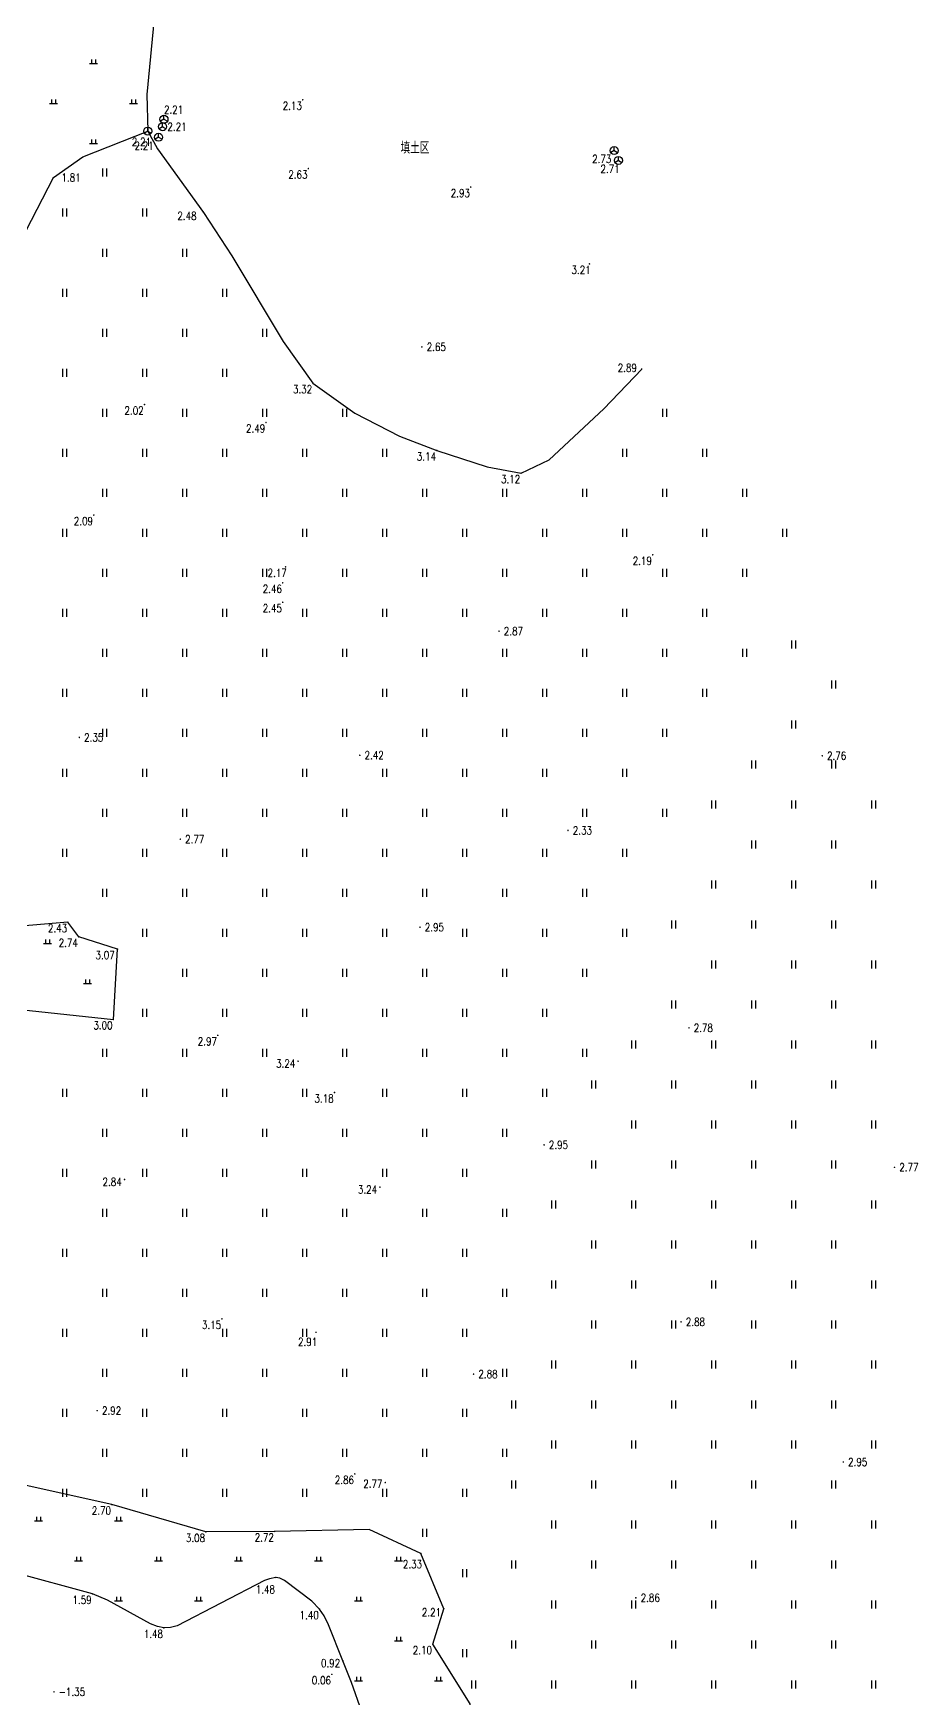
# Model space of a CAD drawing. Extents: x 500064 to 501389, y 2542464 to 2545400.
# Drawn here: x 500809.7 to 500920.3, y 2544438.4 to 2544646.5 of the extents above; entities that cross this region are included whole.
import ezdxf
from ezdxf.enums import TextEntityAlignment as Align

# ---------------------------------------------------------------- set-up
doc = ezdxf.new("R2010")
doc.units = 0
doc.header["$LTSCALE"] = 0.5
doc.layers.get('0').update_dxf_attribs({"linetype": 'CONTINUOUS', "lineweight": 5})
doc.layers.add('GCD', color=8, linetype='CONTINUOUS')
doc.layers.add('地形图', color=8, linetype='CONTINUOUS')
doc.styles.add('HZ', font='romans.shx', dxfattribs={"width": 0.8, "bigfont": 'hztxt.shx'})
doc.linetypes.add('10421', pattern='A,2,[150,AAA.SHX,S=1,R=0,X=0,Y=1],1e-11', length=2)
doc.linetypes.add('1161', pattern='A,0,[149,AAA.SHX,S=0.15,R=0,X=0,Y=0],-1.6', length=1.6)

# ---------------------------------------------------------------- blocks, each defined once
blk = doc.blocks.new('gc121')
for p, q in [((-0.5, -1), (-0.5, 1)), ((0.5, -1), (0.5, 1))]:
    blk.add_line(p, q)
blk = doc.blocks.new('GC200')
at = {"linetype": 'Continuous', "const_width": 0.2, "flags": 128}
blk.add_lwpolyline([(-0.1, 0, 1), (0.1, 0, 1)], format="xyb", close=True, dxfattribs=at)
blk = doc.blocks.new('gc119')
for p, q in [((-1, 0), (1, 0)), ((-0.5, 1), (-0.5, 0)), ((0.5, 1), (0.5, 0))]:
    blk.add_line(p, q)
blk = doc.blocks.new('gc048')
for q in [(-0.87, -0.5), (0, 1), (0.87, -0.5)]:
    blk.add_line((0, 0), q)
blk.add_circle((0, 0), 1)

msp = doc.modelspace()

# ---------------------------------------------------------------- linework, layer by layer
at = {"layer": '地形图', "linetype": '10421', "flags": 128}
msp.add_lwpolyline([(500915.28, 2544376.72), (500910.39, 2544380.38), (500907.31, 2544382.1), (500902.25, 2544385.15), (500899.18, 2544387.19), (500896, 2544389.39), (500892.14, 2544391.5), (500888.28, 2544392.84), (500883.66, 2544394.19), (500880.2, 2544395.3), (500878.12, 2544395.84), (500875.2, 2544396.56), (500873.07, 2544397.15), (500870.75, 2544397.96), (500868.83, 2544398.86), (500867.07, 2544399.89), (500864.8, 2544400.62), (500862.92, 2544401.47), (500859.97, 2544403.11), (500857.55, 2544404.68), (500855.56, 2544406.06), (500853.39, 2544407.57), (500851.42, 2544408.53), (500849.52, 2544409.6), (500848.14, 2544410.73), (500845.6, 2544413.07), (500845.17, 2544413.67), (500845.08, 2544414.17), (500845.13, 2544414.68), (500845.33, 2544415.13), (500848.94, 2544418.44), (500850.41, 2544420.2), (500851.51, 2544422.16), (500853.11, 2544425.69), (500853.6, 2544427.36), (500853.54, 2544428.45), (500853.38, 2544429.44), (500849.5, 2544440.45), (500848.43, 2544443.16), (500846.62, 2544447.67), (500846.07, 2544448.78), (500845.51, 2544449.62), (500844.52, 2544450.61), (500841.14, 2544453.18), (500840.56, 2544453.49), (500840.04, 2544453.58), (500839.25, 2544453.41), (500838.62, 2544453.19), (500827.71, 2544447.53), (500826.88, 2544447.34), (500826.04, 2544447.27), (500825.24, 2544447.44), (500824.38, 2544447.78), (500819, 2544450.73), (500817.12, 2544451.52), (500807.33, 2544454.2), (500807.07, 2544454.19), (500806.88, 2544454.16), (500806.61, 2544453.96), (500806.47, 2544453.69), (500806.43, 2544453.09), (500806.37, 2544452.86), (500806.27, 2544452.76), (500806.11, 2544452.73), (500805.98, 2544452.74), (500796.64, 2544452.96), (500796.3, 2544453.05), (500796.08, 2544453.16), (500795.97, 2544453.42), (500795.95, 2544453.72), (500796.45, 2544465.1), (500796.74, 2544467.81), (500798.1, 2544476.65), (500799.07, 2544479.81), (500800.13, 2544482.42), (500801.61, 2544484.54), (500803.19, 2544485.63), (500804.05, 2544486.46), (500804.48, 2544487.41), (500804.64, 2544488.12), (500804.74, 2544488.84), (500804.68, 2544489.66), (500803.55, 2544492.83), (500802.18, 2544495.7), (500800.89, 2544498.21), (500798.97, 2544501.18), (500796.14, 2544504.73), (500795.28, 2544505.69), (500794.54, 2544506.34), (500792.93, 2544507.52), (500791.23, 2544508.42), (500787.15, 2544510.14), (500787.04, 2544510.31), (500786.99, 2544510.5), (500787, 2544510.73), (500787.07, 2544510.98), (500788.13, 2544511.65), (500788.61, 2544512.58), (500789.72, 2544517.38), (500791.93, 2544525.1), (500791.95, 2544525.46), (500791.77, 2544525.76), (500790.49, 2544526.31), (500790.42, 2544526.46), (500790.4, 2544526.6), (500790.46, 2544526.8), (500790.58, 2544526.97), (500793.64, 2544528.84), (500795.05, 2544529.9), (500795.81, 2544530.69), (500796.1, 2544531.75), (500796.28, 2544532.71), (500796.06, 2544534.82), (500794.82, 2544543.16), (500794.5, 2544550.18), (500794.34, 2544551.56), (500793.84, 2544552.44), (500791.98, 2544554.82), (500791.66, 2544555.45), (500791.5, 2544556.07), (500791.67, 2544557.24), (500793.9, 2544564.62), (500794.07, 2544565.61), (500794.04, 2544566.68), (500793.76, 2544567.39), (500793.37, 2544567.83), (500793, 2544568.12), (500788.67, 2544570.37), (500787.93, 2544570.89), (500786.87, 2544572.09), (500786.55, 2544572.23), (500786.18, 2544572.21), (500785.91, 2544572.14), (500784.57, 2544571.5), (500784.22, 2544571.46), (500783.94, 2544571.58), (500783.66, 2544571.82), (500781.31, 2544574.68), (500780.79, 2544575.42), (500771.22, 2544592.15), (500768.22, 2544596.96), (500763.42, 2544602.84), (500762.51, 2544604.95), (500762.14, 2544607.44), (500762.8, 2544612.68), (500762.97, 2544615.4), (500762.77, 2544617.44), (500762.56, 2544618.28), (500762.08, 2544619.39), (500759.67, 2544623.4), (500756.85, 2544627.25), (500754.76, 2544629.86), (500748.72, 2544637.33), (500745.77, 2544640.2), (500744.27, 2544641.14), (500739.76, 2544643.47), (500738.86, 2544644.15), (500734.6, 2544647.94), (500727.43, 2544654.94), (500726.66, 2544655.57), (500726, 2544656.01), (500718.84, 2544659.67), (500711.37, 2544662.63), (500709.8, 2544663.51), (500708.56, 2544664.65), (500705.02, 2544669.09), (500703.75, 2544670.38), (500702.39, 2544671.36), (500696.8, 2544674.4)], dxfattribs=at)
at = {"layer": '地形图', "linetype": '1161', "flags": 128}
for points in [[(500824.78, 2544652.66), (500824.92, 2544649.27), (500823.91, 2544638.88), (500824.04, 2544634.32), (500825.25, 2544632.09), (500830.98, 2544624.17), (500834.54, 2544618.75), (500840.94, 2544608.04), (500844.68, 2544602.81), (500849.93, 2544599.06), (500855.51, 2544596.18), (500860.16, 2544594.41), (500866.45, 2544592.38), (500870.69, 2544591.58), (500874.22, 2544593.24), (500881.04, 2544599.61), (500885.77, 2544604.58)], [(500801.52, 2544522.79), (500808.07, 2544524.53), (500819.73, 2544523.31), (500820.25, 2544532.1), (500815.4, 2544533.64), (500814.05, 2544535.45), (500803.28, 2544534.53)]]:
    msp.add_lwpolyline(points, dxfattribs=at)
at = {"layer": '地形图', "linetype": '1161', "elevation": 0.9, "flags": 128}
for points in [[(500806.57, 2544610.3), (500807.25, 2544615.31), (500808.82, 2544621.9), (500812.24, 2544628.51), (500815.9, 2544631.11), (500824.04, 2544634.32)], [(500850.41, 2544420.2), (500856.8, 2544415.76), (500863.97, 2544427.25), (500864.73, 2544430.06), (500864.31, 2544437.78), (500859.66, 2544445.24), (500861.04, 2544449.67), (500858.17, 2544456.58), (500851.69, 2544459.55), (500839.9, 2544459.33), (500831.3, 2544459.26), (500819.54, 2544462.68), (500805.4, 2544465.83), (500803.52, 2544476.92), (500798.1, 2544476.65)]]:
    msp.add_lwpolyline(points, dxfattribs=at)

# ---------------------------------------------------------------- block references
at = {"layer": '地形图', "linetype": 'Continuous', "xscale": 0.5, "yscale": 0.5}
for name, p in [('gc119', (500817.25, 2544642.79)), ('gc119', (500812.25, 2544637.79)), ('gc119', (500822.25, 2544637.79)), ('gc048', (500824.04, 2544634.32, 2.21)), ('gc048', (500825.89, 2544634.87, 2.21)), ('gc048', (500826.06, 2544635.8, 2.21)), ('gc119', (500817.25, 2544632.79)), ('gc048', (500825.38, 2544633.55, 2.21)), ('gc048', (500882.33, 2544631.89, 2.73)), ('gc048', (500882.87, 2544630.65, 2.71)), ('gc121', (500818.67, 2544629.13)), ('gc121', (500813.67, 2544624.13)), ('gc121', (500823.67, 2544624.13)), ('gc121', (500818.67, 2544619.13)), ('gc121', (500828.67, 2544619.13)), ('gc121', (500813.67, 2544614.13)), ('gc121', (500823.67, 2544614.13)), ('gc121', (500833.67, 2544614.13)), ('gc121', (500818.67, 2544609.13)), ('gc121', (500828.67, 2544609.13)), ('gc121', (500838.67, 2544609.13)), ('gc121', (500813.67, 2544604.13)), ('gc121', (500823.67, 2544604.13)), ('gc121', (500833.67, 2544604.13)), ('gc121', (500818.67, 2544599.13)), ('gc121', (500828.67, 2544599.13)), ('gc121', (500838.67, 2544599.13)), ('gc121', (500848.67, 2544599.13)), ('gc121', (500888.67, 2544599.13)), ('gc121', (500813.67, 2544594.13)), ('gc121', (500823.67, 2544594.13)), ('gc121', (500833.67, 2544594.13)), ('gc121', (500843.67, 2544594.13)), ('gc121', (500853.67, 2544594.13)), ('gc121', (500883.67, 2544594.13)), ('gc121', (500893.67, 2544594.13)), ('gc121', (500818.67, 2544589.13)), ('gc121', (500828.67, 2544589.13)), ('gc121', (500838.67, 2544589.13)), ('gc121', (500848.67, 2544589.13)), ('gc121', (500858.67, 2544589.13)), ('gc121', (500868.67, 2544589.13)), ('gc121', (500878.67, 2544589.13)), ('gc121', (500888.67, 2544589.13)), ('gc121', (500898.67, 2544589.13)), ('gc121', (500813.67, 2544584.13)), ('gc121', (500823.67, 2544584.13)), ('gc121', (500833.67, 2544584.13)), ('gc121', (500843.67, 2544584.13)), ('gc121', (500853.67, 2544584.13)), ('gc121', (500863.67, 2544584.13)), ('gc121', (500873.67, 2544584.13)), ('gc121', (500883.67, 2544584.13)), ('gc121', (500893.67, 2544584.13)), ('gc121', (500903.67, 2544584.13)), ('gc121', (500818.67, 2544579.13)), ('gc121', (500828.67, 2544579.13)), ('gc121', (500838.67, 2544579.13)), ('gc121', (500848.67, 2544579.13)), ('gc121', (500858.67, 2544579.13)), ('gc121', (500868.67, 2544579.13)), ('gc121', (500878.67, 2544579.13)), ('gc121', (500888.67, 2544579.13)), ('gc121', (500898.67, 2544579.13)), ('gc121', (500813.67, 2544574.13)), ('gc121', (500823.67, 2544574.13)), ('gc121', (500833.67, 2544574.13)), ('gc121', (500843.67, 2544574.13)), ('gc121', (500853.67, 2544574.13)), ('gc121', (500863.67, 2544574.13)), ('gc121', (500873.67, 2544574.13)), ('gc121', (500883.67, 2544574.13)), ('gc121', (500893.67, 2544574.13)), ('gc121', (500904.78, 2544570.18)), ('gc121', (500818.67, 2544569.13)), ('gc121', (500828.67, 2544569.13)), ('gc121', (500838.67, 2544569.13)), ('gc121', (500848.67, 2544569.13)), ('gc121', (500858.67, 2544569.13)), ('gc121', (500868.67, 2544569.13)), ('gc121', (500878.67, 2544569.13)), ('gc121', (500888.67, 2544569.13)), ('gc121', (500898.67, 2544569.13)), ('gc121', (500909.78, 2544565.18)), ('gc121', (500813.67, 2544564.13)), ('gc121', (500823.67, 2544564.13)), ('gc121', (500833.67, 2544564.13)), ('gc121', (500843.67, 2544564.13)), ('gc121', (500853.67, 2544564.13)), ('gc121', (500863.67, 2544564.13)), ('gc121', (500873.67, 2544564.13)), ('gc121', (500883.67, 2544564.13)), ('gc121', (500893.67, 2544564.13)), ('gc121', (500818.67, 2544559.13)), ('gc121', (500828.67, 2544559.13)), ('gc121', (500838.67, 2544559.13)), ('gc121', (500848.67, 2544559.13)), ('gc121', (500858.67, 2544559.13)), ('gc121', (500868.67, 2544559.13)), ('gc121', (500878.67, 2544559.13)), ('gc121', (500888.67, 2544559.13)), ('gc121', (500904.78, 2544560.18)), ('gc121', (500899.78, 2544555.18)), ('gc121', (500909.78, 2544555.18)), ('gc121', (500813.67, 2544554.13)), ('gc121', (500823.67, 2544554.13)), ('gc121', (500833.67, 2544554.13)), ('gc121', (500843.67, 2544554.13)), ('gc121', (500853.67, 2544554.13)), ('gc121', (500863.67, 2544554.13)), ('gc121', (500873.67, 2544554.13)), ('gc121', (500883.67, 2544554.13)), ('gc121', (500818.67, 2544549.13)), ('gc121', (500828.67, 2544549.13)), ('gc121', (500838.67, 2544549.13)), ('gc121', (500848.67, 2544549.13)), ('gc121', (500858.67, 2544549.13)), ('gc121', (500868.67, 2544549.13)), ('gc121', (500878.67, 2544549.13)), ('gc121', (500888.67, 2544549.13)), ('gc121', (500894.78, 2544550.18)), ('gc121', (500904.78, 2544550.18)), ('gc121', (500914.78, 2544550.18)), ('gc121', (500899.78, 2544545.18)), ('gc121', (500909.78, 2544545.18)), ('gc121', (500813.67, 2544544.13)), ('gc121', (500823.67, 2544544.13)), ('gc121', (500833.67, 2544544.13)), ('gc121', (500843.67, 2544544.13)), ('gc121', (500853.67, 2544544.13)), ('gc121', (500863.67, 2544544.13)), ('gc121', (500873.67, 2544544.13)), ('gc121', (500883.67, 2544544.13)), ('gc121', (500894.78, 2544540.18)), ('gc121', (500904.78, 2544540.18)), ('gc121', (500914.78, 2544540.18)), ('gc121', (500818.67, 2544539.13)), ('gc121', (500828.67, 2544539.13)), ('gc121', (500838.67, 2544539.13)), ('gc121', (500848.67, 2544539.13)), ('gc121', (500858.67, 2544539.13)), ('gc121', (500868.67, 2544539.13)), ('gc121', (500878.67, 2544539.13)), ('gc121', (500823.67, 2544534.13)), ('gc121', (500833.67, 2544534.13)), ('gc121', (500843.67, 2544534.13)), ('gc121', (500853.67, 2544534.13)), ('gc121', (500863.67, 2544534.13)), ('gc121', (500873.67, 2544534.13)), ('gc121', (500883.67, 2544534.13)), ('gc121', (500889.78, 2544535.18)), ('gc121', (500899.78, 2544535.18)), ('gc121', (500909.78, 2544535.18)), ('gc119', (500811.52, 2544532.79)), ('gc121', (500894.78, 2544530.18)), ('gc121', (500904.78, 2544530.18)), ('gc121', (500914.78, 2544530.18)), ('gc119', (500816.52, 2544527.79)), ('gc121', (500828.67, 2544529.13)), ('gc121', (500838.67, 2544529.13)), ('gc121', (500848.67, 2544529.13)), ('gc121', (500858.67, 2544529.13)), ('gc121', (500868.67, 2544529.13)), ('gc121', (500878.67, 2544529.13)), ('gc121', (500823.67, 2544524.13)), ('gc121', (500833.67, 2544524.13)), ('gc121', (500843.67, 2544524.13)), ('gc121', (500853.67, 2544524.13)), ('gc121', (500863.67, 2544524.13)), ('gc121', (500873.67, 2544524.13)), ('gc121', (500889.78, 2544525.18)), ('gc121', (500899.78, 2544525.18)), ('gc121', (500909.78, 2544525.18)), ('gc121', (500884.78, 2544520.18)), ('gc121', (500894.78, 2544520.18)), ('gc121', (500904.78, 2544520.18)), ('gc121', (500914.78, 2544520.18)), ('gc121', (500818.67, 2544519.13)), ('gc121', (500828.67, 2544519.13)), ('gc121', (500838.67, 2544519.13)), ('gc121', (500848.67, 2544519.13)), ('gc121', (500858.67, 2544519.13)), ('gc121', (500868.67, 2544519.13)), ('gc121', (500878.67, 2544519.13)), ('gc121', (500879.78, 2544515.18)), ('gc121', (500889.78, 2544515.18)), ('gc121', (500899.78, 2544515.18)), ('gc121', (500909.78, 2544515.18)), ('gc121', (500813.67, 2544514.13)), ('gc121', (500823.67, 2544514.13)), ('gc121', (500833.67, 2544514.13)), ('gc121', (500843.67, 2544514.13)), ('gc121', (500853.67, 2544514.13)), ('gc121', (500863.67, 2544514.13)), ('gc121', (500873.67, 2544514.13)), ('gc121', (500818.67, 2544509.13)), ('gc121', (500828.67, 2544509.13)), ('gc121', (500838.67, 2544509.13)), ('gc121', (500848.67, 2544509.13)), ('gc121', (500858.67, 2544509.13)), ('gc121', (500868.67, 2544509.13)), ('gc121', (500884.78, 2544510.18)), ('gc121', (500894.78, 2544510.18)), ('gc121', (500904.78, 2544510.18)), ('gc121', (500914.78, 2544510.18)), ('gc121', (500879.78, 2544505.18)), ('gc121', (500889.78, 2544505.18)), ('gc121', (500899.78, 2544505.18)), ('gc121', (500909.78, 2544505.18)), ('gc121', (500813.67, 2544504.13)), ('gc121', (500823.67, 2544504.13)), ('gc121', (500833.67, 2544504.13)), ('gc121', (500843.67, 2544504.13)), ('gc121', (500853.67, 2544504.13)), ('gc121', (500863.67, 2544504.13)), ('gc121', (500818.67, 2544499.13)), ('gc121', (500828.67, 2544499.13)), ('gc121', (500838.67, 2544499.13)), ('gc121', (500848.67, 2544499.13)), ('gc121', (500858.67, 2544499.13)), ('gc121', (500868.67, 2544499.13)), ('gc121', (500874.78, 2544500.18)), ('gc121', (500884.78, 2544500.18)), ('gc121', (500894.78, 2544500.18)), ('gc121', (500904.78, 2544500.18)), ('gc121', (500914.78, 2544500.18)), ('gc121', (500879.78, 2544495.18)), ('gc121', (500889.78, 2544495.18)), ('gc121', (500899.78, 2544495.18)), ('gc121', (500909.78, 2544495.18)), ('gc121', (500813.67, 2544494.13)), ('gc121', (500823.67, 2544494.13)), ('gc121', (500833.67, 2544494.13)), ('gc121', (500843.67, 2544494.13)), ('gc121', (500853.67, 2544494.13)), ('gc121', (500863.67, 2544494.13)), ('gc121', (500818.67, 2544489.13)), ('gc121', (500828.67, 2544489.13)), ('gc121', (500838.67, 2544489.13)), ('gc121', (500848.67, 2544489.13)), ('gc121', (500858.67, 2544489.13)), ('gc121', (500868.67, 2544489.13)), ('gc121', (500874.78, 2544490.18)), ('gc121', (500884.78, 2544490.18)), ('gc121', (500894.78, 2544490.18)), ('gc121', (500904.78, 2544490.18)), ('gc121', (500914.78, 2544490.18)), ('gc121', (500813.67, 2544484.13)), ('gc121', (500823.67, 2544484.13)), ('gc121', (500833.67, 2544484.13)), ('gc121', (500843.67, 2544484.13)), ('gc121', (500853.67, 2544484.13)), ('gc121', (500863.67, 2544484.13)), ('gc121', (500879.78, 2544485.18)), ('gc121', (500889.78, 2544485.18)), ('gc121', (500899.78, 2544485.18)), ('gc121', (500909.78, 2544485.18)), ('gc121', (500874.78, 2544480.18)), ('gc121', (500884.78, 2544480.18)), ('gc121', (500894.78, 2544480.18)), ('gc121', (500904.78, 2544480.18)), ('gc121', (500914.78, 2544480.18)), ('gc121', (500818.67, 2544479.13)), ('gc121', (500828.67, 2544479.13)), ('gc121', (500838.67, 2544479.13)), ('gc121', (500848.67, 2544479.13)), ('gc121', (500858.67, 2544479.13)), ('gc121', (500868.67, 2544479.13)), ('gc121', (500813.67, 2544474.13)), ('gc121', (500823.67, 2544474.13)), ('gc121', (500833.67, 2544474.13)), ('gc121', (500843.67, 2544474.13)), ('gc121', (500853.67, 2544474.13)), ('gc121', (500863.67, 2544474.13)), ('gc121', (500869.78, 2544475.18)), ('gc121', (500879.78, 2544475.18)), ('gc121', (500889.78, 2544475.18)), ('gc121', (500899.78, 2544475.18)), ('gc121', (500909.78, 2544475.18)), ('gc121', (500874.78, 2544470.18)), ('gc121', (500884.78, 2544470.18)), ('gc121', (500894.78, 2544470.18)), ('gc121', (500904.78, 2544470.18)), ('gc121', (500914.78, 2544470.18)), ('gc121', (500818.67, 2544469.13)), ('gc121', (500828.67, 2544469.13)), ('gc121', (500838.67, 2544469.13)), ('gc121', (500848.67, 2544469.13)), ('gc121', (500858.67, 2544469.13)), ('gc121', (500868.67, 2544469.13)), ('gc121', (500813.67, 2544464.13)), ('gc121', (500823.67, 2544464.13)), ('gc121', (500833.67, 2544464.13)), ('gc121', (500843.67, 2544464.13)), ('gc121', (500853.67, 2544464.13)), ('gc121', (500863.67, 2544464.13)), ('gc121', (500869.78, 2544465.18)), ('gc121', (500879.78, 2544465.18)), ('gc121', (500889.78, 2544465.18)), ('gc121', (500899.78, 2544465.18)), ('gc121', (500909.78, 2544465.18)), ('gc119', (500810.38, 2544460.66)), ('gc119', (500820.38, 2544460.66)), ('gc121', (500858.67, 2544459.13)), ('gc121', (500874.78, 2544460.18)), ('gc121', (500884.78, 2544460.18)), ('gc121', (500894.78, 2544460.18)), ('gc121', (500904.78, 2544460.18)), ('gc121', (500914.78, 2544460.18)), ('gc119', (500815.38, 2544455.66)), ('gc119', (500825.38, 2544455.66)), ('gc119', (500835.38, 2544455.66)), ('gc119', (500845.38, 2544455.66)), ('gc119', (500855.38, 2544455.66)), ('gc121', (500869.78, 2544455.18)), ('gc121', (500879.78, 2544455.18)), ('gc121', (500889.78, 2544455.18)), ('gc121', (500899.78, 2544455.18)), ('gc121', (500909.78, 2544455.18)), ('gc121', (500863.67, 2544454.13)), ('gc119', (500820.38, 2544450.66)), ('gc119', (500830.38, 2544450.66)), ('gc119', (500850.38, 2544450.66)), ('gc121', (500874.78, 2544450.18)), ('gc121', (500884.78, 2544450.18)), ('gc121', (500894.78, 2544450.18)), ('gc121', (500904.78, 2544450.18)), ('gc121', (500914.78, 2544450.18)), ('gc119', (500855.38, 2544445.66)), ('gc121', (500869.78, 2544445.18)), ('gc121', (500879.78, 2544445.18)), ('gc121', (500889.78, 2544445.18)), ('gc121', (500899.78, 2544445.18)), ('gc121', (500909.78, 2544445.18)), ('gc121', (500863.67, 2544444.13)), ('gc119', (500850.38, 2544440.66)), ('gc119', (500860.38, 2544440.66)), ('gc121', (500864.78, 2544440.18)), ('gc121', (500874.78, 2544440.18)), ('gc121', (500884.78, 2544440.18)), ('gc121', (500894.78, 2544440.18)), ('gc121', (500904.78, 2544440.18)), ('gc121', (500914.78, 2544440.18))]:
    msp.add_blockref(name, p, dxfattribs=at)
at = {"layer": '地形图', "linetype": 'Continuous'}
ref = msp.add_blockref('GC200', (500826.06, 2544635.8, 2.21), dxfattribs=dict(at, xscale=0.5, yscale=0.5, zscale=0.5))
ref.add_attrib('height', '2.21', dxfattribs={"layer": 'GCD', "linetype": 'Continuous', "height": 1, "style": 'HZ', "width": 0.8}).set_placement((500826.06, 2544637, 2.21), align=Align.MIDDLE_LEFT)
ref = msp.add_blockref('GC200', (500843.4, 2544638.24, 2.13), dxfattribs=dict(at, xscale=0.5, yscale=0.5, zscale=0.5))
ref.add_attrib('height', '2.13', dxfattribs={"layer": 'GCD', "linetype": 'Continuous', "height": 1, "style": 'HZ', "width": 0.8}).set_placement((500840.9, 2544637.49, 2.13), align=Align.MIDDLE_LEFT)
ref = msp.add_blockref('GC200', (500824.04, 2544634.32, 2.21), dxfattribs=dict(at, xscale=0.5, yscale=0.5, zscale=0.5))
ref.add_attrib('height', '2.21', dxfattribs={"layer": 'GCD', "linetype": 'Continuous', "height": 1, "style": 'HZ', "width": 0.8}).set_placement((500822.04, 2544632.97, 2.21), align=Align.MIDDLE_LEFT)
ref = msp.add_blockref('GC200', (500825.89, 2544634.87, 2.21), dxfattribs=dict(at, xscale=0.5, yscale=0.5, zscale=0.5))
ref.add_attrib('height', '2.21', dxfattribs={"layer": 'GCD', "linetype": 'Continuous', "height": 1, "style": 'HZ', "width": 0.8}).set_placement((500826.49, 2544634.87, 2.21), align=Align.MIDDLE_LEFT)
ref = msp.add_blockref('GC200', (500825.38, 2544633.55, 2.21), dxfattribs=dict(at, xscale=0.5, yscale=0.5, zscale=0.5))
ref.add_attrib('height', '2.21', dxfattribs={"layer": 'GCD', "linetype": 'Continuous', "height": 1, "style": 'HZ', "width": 0.8}).set_placement((500822.38, 2544632.5, 2.21), align=Align.MIDDLE_LEFT)
ref = msp.add_blockref('GC200', (500882.33, 2544631.89, 2.73), dxfattribs=dict(at, xscale=0.5, yscale=0.5, zscale=0.5))
ref.add_attrib('height', '2.73', dxfattribs={"layer": 'GCD', "linetype": 'Continuous', "height": 1, "style": 'HZ', "width": 0.8}).set_placement((500879.58, 2544630.84, 2.73), align=Align.MIDDLE_LEFT)
ref = msp.add_blockref('GC200', (500882.87, 2544630.65, 2.71), dxfattribs=dict(at, xscale=0.5, yscale=0.5, zscale=0.5))
ref.add_attrib('height', '2.71', dxfattribs={"layer": 'GCD', "linetype": 'Continuous', "height": 1, "style": 'HZ', "width": 0.8}).set_placement((500880.62, 2544629.6, 2.71), align=Align.MIDDLE_LEFT)
ref = msp.add_blockref('GC200', (500812.24, 2544628.51, 1.81), dxfattribs=dict(at, xscale=0.5, yscale=0.5, zscale=0.5))
ref.add_attrib('height', '1.81', dxfattribs={"layer": 'GCD', "linetype": 'Continuous', "height": 1, "style": 'HZ', "width": 0.8}).set_placement((500813.24, 2544628.51, 1.81), align=Align.MIDDLE_LEFT)
ref = msp.add_blockref('GC200', (500844.1, 2544629.64, 2.63), dxfattribs=dict(at, xscale=0.5, yscale=0.5, zscale=0.5))
ref.add_attrib('height', '2.63', dxfattribs={"layer": 'GCD', "linetype": 'Continuous', "height": 1, "style": 'HZ', "width": 0.8}).set_placement((500841.6, 2544628.89, 2.63), align=Align.MIDDLE_LEFT)
ref = msp.add_blockref('GC200', (500864.4, 2544627.33, 2.93), dxfattribs=dict(at, xscale=0.5, yscale=0.5, zscale=0.5))
ref.add_attrib('height', '2.93', dxfattribs={"layer": 'GCD', "linetype": 'Continuous', "height": 1, "style": 'HZ', "width": 0.8}).set_placement((500861.9, 2544626.58, 2.93), align=Align.MIDDLE_LEFT)
ref = msp.add_blockref('GC200', (500830.98, 2544624.17, 2.48), dxfattribs=dict(at, xscale=0.5, yscale=0.5, zscale=0.5))
ref.add_attrib('height', '2.48', dxfattribs={"layer": 'GCD', "linetype": 'Continuous', "height": 1, "style": 'HZ', "width": 0.8}).set_placement((500827.73, 2544623.72, 2.48), align=Align.MIDDLE_LEFT)
ref = msp.add_blockref('GC200', (500879.24, 2544617.73, 3.21), dxfattribs=dict(at, xscale=0.5, yscale=0.5, zscale=0.5))
ref.add_attrib('height', '3.21', dxfattribs={"layer": 'GCD', "linetype": 'Continuous', "height": 1, "style": 'HZ', "width": 0.8}).set_placement((500876.99, 2544616.98, 3.21), align=Align.MIDDLE_LEFT)
ref = msp.add_blockref('GC200', (500858.3, 2544607.35, 2.65), dxfattribs=dict(at, xscale=0.5, yscale=0.5, zscale=0.5))
ref.add_attrib('height', '2.65', dxfattribs={"layer": 'GCD', "linetype": 'Continuous', "height": 1, "style": 'HZ', "width": 0.8}).set_placement((500858.9, 2544607.35, 2.65), align=Align.MIDDLE_LEFT)
ref = msp.add_blockref('GC200', (500885.77, 2544604.58, 2.89), dxfattribs=dict(at, xscale=0.5, yscale=0.5, zscale=0.5))
ref.add_attrib('height', '2.89', dxfattribs={"layer": 'GCD', "linetype": 'Continuous', "height": 1, "style": 'HZ', "width": 0.8}).set_placement((500882.77, 2544604.73, 2.89), align=Align.MIDDLE_LEFT)
ref = msp.add_blockref('GC200', (500844.68, 2544602.81, 3.32), dxfattribs=dict(at, xscale=0.5, yscale=0.5, zscale=0.5))
ref.add_attrib('height', '3.32', dxfattribs={"layer": 'GCD', "linetype": 'Continuous', "height": 1, "style": 'HZ', "width": 0.8}).set_placement((500842.18, 2544602.06, 3.32), align=Align.MIDDLE_LEFT)
ref = msp.add_blockref('GC200', (500823.62, 2544600.15, 2.02), dxfattribs=dict(at, xscale=0.5, yscale=0.5, zscale=0.5))
ref.add_attrib('height', '2.02', dxfattribs={"layer": 'GCD', "linetype": 'Continuous', "height": 1, "style": 'HZ', "width": 0.8}).set_placement((500821.12, 2544599.4, 2.02), align=Align.MIDDLE_LEFT)
ref = msp.add_blockref('GC200', (500838.81, 2544597.91, 2.49), dxfattribs=dict(at, xscale=0.5, yscale=0.5, zscale=0.5))
ref.add_attrib('height', '2.49', dxfattribs={"layer": 'GCD', "linetype": 'Continuous', "height": 1, "style": 'HZ', "width": 0.8}).set_placement((500836.31, 2544597.16, 2.49), align=Align.MIDDLE_LEFT)
ref = msp.add_blockref('GC200', (500860.16, 2544594.41, 3.14), dxfattribs=dict(at, xscale=0.5, yscale=0.5, zscale=0.5))
ref.add_attrib('height', '3.14', dxfattribs={"layer": 'GCD', "linetype": 'Continuous', "height": 1, "style": 'HZ', "width": 0.8}).set_placement((500857.66, 2544593.66, 3.14), align=Align.MIDDLE_LEFT)
ref = msp.add_blockref('GC200', (500870.69, 2544591.58, 3.12), dxfattribs=dict(at, xscale=0.5, yscale=0.5, zscale=0.5))
ref.add_attrib('height', '3.12', dxfattribs={"layer": 'GCD', "linetype": 'Continuous', "height": 1, "style": 'HZ', "width": 0.8}).set_placement((500868.19, 2544590.83, 3.12), align=Align.MIDDLE_LEFT)
ref = msp.add_blockref('GC200', (500817.29, 2544586.34, 2.09), dxfattribs=dict(at, xscale=0.5, yscale=0.5, zscale=0.5))
ref.add_attrib('height', '2.09', dxfattribs={"layer": 'GCD', "linetype": 'Continuous', "height": 1, "style": 'HZ', "width": 0.8}).set_placement((500814.79, 2544585.59, 2.09), align=Align.MIDDLE_LEFT)
ref = msp.add_blockref('GC200', (500887.15, 2544581.37, 2.19), dxfattribs=dict(at, xscale=0.5, yscale=0.5, zscale=0.5))
ref.add_attrib('height', '2.19', dxfattribs={"layer": 'GCD', "linetype": 'Continuous', "height": 1, "style": 'HZ', "width": 0.8}).set_placement((500884.65, 2544580.62, 2.19), align=Align.MIDDLE_LEFT)
ref = msp.add_blockref('GC200', (500841.26, 2544579.86, 2.17), dxfattribs=dict(at, xscale=0.5, yscale=0.5, zscale=0.5))
ref.add_attrib('height', '2.17', dxfattribs={"layer": 'GCD', "linetype": 'Continuous', "height": 1, "style": 'HZ', "width": 0.8}).set_placement((500839.01, 2544579.11, 2.17), align=Align.MIDDLE_LEFT)
ref = msp.add_blockref('GC200', (500840.9, 2544577.87, 2.46), dxfattribs=dict(at, xscale=0.5, yscale=0.5, zscale=0.5))
ref.add_attrib('height', '2.46', dxfattribs={"layer": 'GCD', "linetype": 'Continuous', "height": 1, "style": 'HZ', "width": 0.8}).set_placement((500838.4, 2544577.12, 2.46), align=Align.MIDDLE_LEFT)
ref = msp.add_blockref('GC200', (500840.9, 2544575.44, 2.45), dxfattribs=dict(at, xscale=0.5, yscale=0.5, zscale=0.5))
ref.add_attrib('height', '2.45', dxfattribs={"layer": 'GCD', "linetype": 'Continuous', "height": 1, "style": 'HZ', "width": 0.8}).set_placement((500838.4, 2544574.69, 2.45), align=Align.MIDDLE_LEFT)
ref = msp.add_blockref('GC200', (500867.94, 2544571.83, 2.87), dxfattribs=dict(at, xscale=0.5, yscale=0.5, zscale=0.5))
ref.add_attrib('height', '2.87', dxfattribs={"layer": 'GCD', "linetype": 'Continuous', "height": 1, "style": 'HZ', "width": 0.8}).set_placement((500868.54, 2544571.83, 2.87), align=Align.MIDDLE_LEFT)
ref = msp.add_blockref('GC200', (500815.48, 2544558.55, 2.35), dxfattribs=dict(at, xscale=0.5, yscale=0.5, zscale=0.5))
ref.add_attrib('height', '2.35', dxfattribs={"layer": 'GCD', "linetype": 'Continuous', "height": 1, "style": 'HZ', "width": 0.8}).set_placement((500816.08, 2544558.55, 2.35), align=Align.MIDDLE_LEFT)
ref = msp.add_blockref('GC200', (500850.53, 2544556.32, 2.42), dxfattribs=dict(at, xscale=0.5, yscale=0.5, zscale=0.5))
ref.add_attrib('height', '2.42', dxfattribs={"layer": 'GCD', "linetype": 'Continuous', "height": 1, "style": 'HZ', "width": 0.8}).set_placement((500851.13, 2544556.32, 2.42), align=Align.MIDDLE_LEFT)
ref = msp.add_blockref('GC200', (500908.34, 2544556.26, 2.76), dxfattribs=dict(at, xscale=0.5, yscale=0.5, zscale=0.5))
ref.add_attrib('height', '2.76', dxfattribs={"layer": 'GCD', "linetype": 'Continuous', "height": 1, "style": 'HZ', "width": 0.8}).set_placement((500908.94, 2544556.26, 2.76), align=Align.MIDDLE_LEFT)
ref = msp.add_blockref('GC200', (500876.56, 2544546.93, 2.33), dxfattribs=dict(at, xscale=0.5, yscale=0.5, zscale=0.5))
ref.add_attrib('height', '2.33', dxfattribs={"layer": 'GCD', "linetype": 'Continuous', "height": 1, "style": 'HZ', "width": 0.8}).set_placement((500877.16, 2544546.93, 2.33), align=Align.MIDDLE_LEFT)
ref = msp.add_blockref('GC200', (500828.1, 2544545.83, 2.77), dxfattribs=dict(at, xscale=0.5, yscale=0.5, zscale=0.5))
ref.add_attrib('height', '2.77', dxfattribs={"layer": 'GCD', "linetype": 'Continuous', "height": 1, "style": 'HZ', "width": 0.8}).set_placement((500828.7, 2544545.83, 2.77), align=Align.MIDDLE_LEFT)
ref = msp.add_blockref('GC200', (500814.05, 2544535.45, 2.43), dxfattribs=dict(at, xscale=0.5, yscale=0.5, zscale=0.5))
ref.add_attrib('height', '2.43', dxfattribs={"layer": 'GCD', "linetype": 'Continuous', "height": 1, "style": 'HZ', "width": 0.8}).set_placement((500811.55, 2544534.7, 2.43), align=Align.MIDDLE_LEFT)
ref = msp.add_blockref('GC200', (500858.06, 2544534.83, 2.95), dxfattribs=dict(at, xscale=0.5, yscale=0.5, zscale=0.5))
ref.add_attrib('height', '2.95', dxfattribs={"layer": 'GCD', "linetype": 'Continuous', "height": 1, "style": 'HZ', "width": 0.8}).set_placement((500858.66, 2544534.83, 2.95), align=Align.MIDDLE_LEFT)
ref = msp.add_blockref('GC200', (500815.4, 2544533.64, 2.74), dxfattribs=dict(at, xscale=0.5, yscale=0.5, zscale=0.5))
ref.add_attrib('height', '2.74', dxfattribs={"layer": 'GCD', "linetype": 'Continuous', "height": 1, "style": 'HZ', "width": 0.8}).set_placement((500812.9, 2544532.89, 2.74), align=Align.MIDDLE_LEFT)
ref = msp.add_blockref('GC200', (500820.25, 2544532.1, 3.07), dxfattribs=dict(at, xscale=0.5, yscale=0.5, zscale=0.5))
ref.add_attrib('height', '3.07', dxfattribs={"layer": 'GCD', "linetype": 'Continuous', "height": 1, "style": 'HZ', "width": 0.8}).set_placement((500817.5, 2544531.35, 3.07), align=Align.MIDDLE_LEFT)
ref = msp.add_blockref('GC200', (500819.73, 2544523.31, 3), dxfattribs=dict(at, xscale=0.5, yscale=0.5, zscale=0.5))
ref.add_attrib('height', '3.00', dxfattribs={"layer": 'GCD', "linetype": 'Continuous', "height": 1, "style": 'HZ', "width": 0.8}).set_placement((500817.23, 2544522.57, 3), align=Align.MIDDLE_LEFT)
ref = msp.add_blockref('GC200', (500891.68, 2544522.26, 2.78), dxfattribs=dict(at, xscale=0.5, yscale=0.5, zscale=0.5))
ref.add_attrib('height', '2.78', dxfattribs={"layer": 'GCD', "linetype": 'Continuous', "height": 1, "style": 'HZ', "width": 0.8}).set_placement((500892.28, 2544522.26, 2.78), align=Align.MIDDLE_LEFT)
ref = msp.add_blockref('GC200', (500832.78, 2544521.32, 2.97), dxfattribs=dict(at, xscale=0.5, yscale=0.5, zscale=0.5))
ref.add_attrib('height', '2.97', dxfattribs={"layer": 'GCD', "linetype": 'Continuous', "height": 1, "style": 'HZ', "width": 0.8}).set_placement((500830.28, 2544520.57, 2.97), align=Align.MIDDLE_LEFT)
ref = msp.add_blockref('GC200', (500842.82, 2544518.09, 3.24), dxfattribs=dict(at, xscale=0.5, yscale=0.5, zscale=0.5))
ref.add_attrib('height', '3.24', dxfattribs={"layer": 'GCD', "linetype": 'Continuous', "height": 1, "style": 'HZ', "width": 0.8}).set_placement((500840.07, 2544517.79, 3.24), align=Align.MIDDLE_LEFT)
ref = msp.add_blockref('GC200', (500847.37, 2544514.18, 3.18), dxfattribs=dict(at, xscale=0.5, yscale=0.5, zscale=0.5))
ref.add_attrib('height', '3.18', dxfattribs={"layer": 'GCD', "linetype": 'Continuous', "height": 1, "style": 'HZ', "width": 0.8}).set_placement((500844.87, 2544513.43, 3.18), align=Align.MIDDLE_LEFT)
ref = msp.add_blockref('GC200', (500873.57, 2544507.63, 2.95), dxfattribs=dict(at, xscale=0.5, yscale=0.5, zscale=0.5))
ref.add_attrib('height', '2.95', dxfattribs={"layer": 'GCD', "linetype": 'Continuous', "height": 1, "style": 'HZ', "width": 0.8}).set_placement((500874.17, 2544507.63, 2.95), align=Align.MIDDLE_LEFT)
ref = msp.add_blockref('GC200', (500917.37, 2544504.83, 2.77), dxfattribs=dict(at, xscale=0.5, yscale=0.5, zscale=0.5))
ref.add_attrib('height', '2.77', dxfattribs={"layer": 'GCD', "linetype": 'Continuous', "height": 1, "style": 'HZ', "width": 0.8}).set_placement((500917.97, 2544504.83, 2.77), align=Align.MIDDLE_LEFT)
ref = msp.add_blockref('GC200', (500821.13, 2544503.31, 2.84), dxfattribs=dict(at, xscale=0.5, yscale=0.5, zscale=0.5))
ref.add_attrib('height', '2.84', dxfattribs={"layer": 'GCD', "linetype": 'Continuous', "height": 1, "style": 'HZ', "width": 0.8}).set_placement((500818.38, 2544503.01, 2.84), align=Align.MIDDLE_LEFT)
ref = msp.add_blockref('GC200', (500853.05, 2544502.35, 3.24), dxfattribs=dict(at, xscale=0.5, yscale=0.5, zscale=0.5))
ref.add_attrib('height', '3.24', dxfattribs={"layer": 'GCD', "linetype": 'Continuous', "height": 1, "style": 'HZ', "width": 0.8}).set_placement((500850.3, 2544502.05, 3.24), align=Align.MIDDLE_LEFT)
ref = msp.add_blockref('GC200', (500833.3, 2544485.89, 3.15), dxfattribs=dict(at, xscale=0.5, yscale=0.5, zscale=0.5))
ref.add_attrib('height', '3.15', dxfattribs={"layer": 'GCD', "linetype": 'Continuous', "height": 1, "style": 'HZ', "width": 0.8}).set_placement((500830.8, 2544485.14, 3.15), align=Align.MIDDLE_LEFT)
ref = msp.add_blockref('GC200', (500890.69, 2544485.51, 2.88), dxfattribs=dict(at, xscale=0.5, yscale=0.5, zscale=0.5))
ref.add_attrib('height', '2.88', dxfattribs={"layer": 'GCD', "linetype": 'Continuous', "height": 1, "style": 'HZ', "width": 0.8}).set_placement((500891.29, 2544485.51, 2.88), align=Align.MIDDLE_LEFT)
ref = msp.add_blockref('GC200', (500845.06, 2544484.21, 2.91), dxfattribs=dict(at, xscale=0.5, yscale=0.5, zscale=0.5))
ref.add_attrib('height', '2.91', dxfattribs={"layer": 'GCD', "linetype": 'Continuous', "height": 1, "style": 'HZ', "width": 0.8}).set_placement((500842.81, 2544483.01, 2.91), align=Align.MIDDLE_LEFT)
ref = msp.add_blockref('GC200', (500864.76, 2544478.99, 2.88), dxfattribs=dict(at, xscale=0.5, yscale=0.5, zscale=0.5))
ref.add_attrib('height', '2.88', dxfattribs={"layer": 'GCD', "linetype": 'Continuous', "height": 1, "style": 'HZ', "width": 0.8}).set_placement((500865.36, 2544478.99, 2.88), align=Align.MIDDLE_LEFT)
ref = msp.add_blockref('GC200', (500817.71, 2544474.42, 2.92), dxfattribs=dict(at, xscale=0.5, yscale=0.5, zscale=0.5))
ref.add_attrib('height', '2.92', dxfattribs={"layer": 'GCD', "linetype": 'Continuous', "height": 1, "style": 'HZ', "width": 0.8}).set_placement((500818.31, 2544474.42, 2.92), align=Align.MIDDLE_LEFT)
ref = msp.add_blockref('GC200', (500910.97, 2544468, 2.95), dxfattribs=dict(at, xscale=0.5, yscale=0.5, zscale=0.5))
ref.add_attrib('height', '2.95', dxfattribs={"layer": 'GCD', "linetype": 'Continuous', "height": 1, "style": 'HZ', "width": 0.8}).set_placement((500911.57, 2544468, 2.95), align=Align.MIDDLE_LEFT)
ref = msp.add_blockref('GC200', (500849.91, 2544466.51, 2.86), dxfattribs=dict(at, xscale=0.5, yscale=0.5, zscale=0.5))
ref.add_attrib('height', '2.86', dxfattribs={"layer": 'GCD', "linetype": 'Continuous', "height": 1, "style": 'HZ', "width": 0.8}).set_placement((500847.41, 2544465.76, 2.86), align=Align.MIDDLE_LEFT)
ref = msp.add_blockref('GC200', (500853.72, 2544465.44, 2.77), dxfattribs=dict(at, xscale=0.5, yscale=0.5, zscale=0.5))
ref.add_attrib('height', '2.77', dxfattribs={"layer": 'GCD', "linetype": 'Continuous', "height": 1, "style": 'HZ', "width": 0.8}).set_placement((500850.97, 2544465.29, 2.77), align=Align.MIDDLE_LEFT)
ref = msp.add_blockref('GC200', (500819.54, 2544462.68, 2.7), dxfattribs=dict(at, xscale=0.5, yscale=0.5, zscale=0.5))
ref.add_attrib('height', '2.70', dxfattribs={"layer": 'GCD', "linetype": 'Continuous', "height": 1, "style": 'HZ', "width": 0.8}).set_placement((500817.04, 2544461.93, 2.7), align=Align.MIDDLE_LEFT)
ref = msp.add_blockref('GC200', (500831.3, 2544459.26, 3.08), dxfattribs=dict(at, xscale=0.5, yscale=0.5, zscale=0.5))
ref.add_attrib('height', '3.08', dxfattribs={"layer": 'GCD', "linetype": 'Continuous', "height": 1, "style": 'HZ', "width": 0.8}).set_placement((500828.8, 2544458.51, 3.08), align=Align.MIDDLE_LEFT)
ref = msp.add_blockref('GC200', (500839.9, 2544459.33, 2.72), dxfattribs=dict(at, xscale=0.5, yscale=0.5, zscale=0.5))
ref.add_attrib('height', '2.72', dxfattribs={"layer": 'GCD', "linetype": 'Continuous', "height": 1, "style": 'HZ', "width": 0.8}).set_placement((500837.4, 2544458.58, 2.72), align=Align.MIDDLE_LEFT)
ref = msp.add_blockref('GC200', (500858.17, 2544456.58, 2.33), dxfattribs=dict(at, xscale=0.5, yscale=0.5, zscale=0.5))
ref.add_attrib('height', '2.33', dxfattribs={"layer": 'GCD', "linetype": 'Continuous', "height": 1, "style": 'HZ', "width": 0.8}).set_placement((500855.92, 2544455.23, 2.33), align=Align.MIDDLE_LEFT)
ref = msp.add_blockref('GC200', (500840.04, 2544453.58, 1.48), dxfattribs=dict(at, xscale=0.5, yscale=0.5, zscale=0.5))
ref.add_attrib('height', '1.48', dxfattribs={"layer": 'GCD', "linetype": 'Continuous', "height": 1, "style": 'HZ', "width": 0.8}).set_placement((500837.54, 2544452.08, 1.48), align=Align.MIDDLE_LEFT)
ref = msp.add_blockref('GC200', (500817.12, 2544451.52, 1.59), dxfattribs=dict(at, xscale=0.5, yscale=0.5, zscale=0.5))
ref.add_attrib('height', '1.59', dxfattribs={"layer": 'GCD', "linetype": 'Continuous', "height": 1, "style": 'HZ', "width": 0.8}).set_placement((500814.62, 2544450.77, 1.59), align=Align.MIDDLE_LEFT)
ref = msp.add_blockref('GC200', (500885.04, 2544451.03, 2.86), dxfattribs=dict(at, xscale=0.5, yscale=0.5, zscale=0.5))
ref.add_attrib('height', '2.86', dxfattribs={"layer": 'GCD', "linetype": 'Continuous', "height": 1, "style": 'HZ', "width": 0.8}).set_placement((500885.64, 2544451.03, 2.86), align=Align.MIDDLE_LEFT)
ref = msp.add_blockref('GC200', (500845.51, 2544449.62, 1.4), dxfattribs=dict(at, xscale=0.5, yscale=0.5, zscale=0.5))
ref.add_attrib('height', '1.40', dxfattribs={"layer": 'GCD', "linetype": 'Continuous', "height": 1, "style": 'HZ', "width": 0.8}).set_placement((500843.01, 2544448.87, 1.4), align=Align.MIDDLE_LEFT)
ref = msp.add_blockref('GC200', (500861.04, 2544449.67, 2.21), dxfattribs=dict(at, xscale=0.5, yscale=0.5, zscale=0.5))
ref.add_attrib('height', '2.21', dxfattribs={"layer": 'GCD', "linetype": 'Continuous', "height": 1, "style": 'HZ', "width": 0.8}).set_placement((500858.29, 2544449.22, 2.21), align=Align.MIDDLE_LEFT)
ref = msp.add_blockref('GC200', (500826.04, 2544447.27, 1.48), dxfattribs=dict(at, xscale=0.5, yscale=0.5, zscale=0.5))
ref.add_attrib('height', '1.48', dxfattribs={"layer": 'GCD', "linetype": 'Continuous', "height": 1, "style": 'HZ', "width": 0.8}).set_placement((500823.54, 2544446.52, 1.48), align=Align.MIDDLE_LEFT)
ref = msp.add_blockref('GC200', (500859.66, 2544445.24, 2.1), dxfattribs=dict(at, xscale=0.5, yscale=0.5, zscale=0.5))
ref.add_attrib('height', '2.10', dxfattribs={"layer": 'GCD', "linetype": 'Continuous', "height": 1, "style": 'HZ', "width": 0.8}).set_placement((500857.16, 2544444.49, 2.1), align=Align.MIDDLE_LEFT)
ref = msp.add_blockref('GC200', (500848.43, 2544443.16, 0.92), dxfattribs=dict(at, xscale=0.5, yscale=0.5, zscale=0.5))
ref.add_attrib('height', '0.92', dxfattribs={"layer": 'GCD', "linetype": 'Continuous', "height": 1, "style": 'HZ', "width": 0.8}).set_placement((500845.68, 2544442.86, 0.92), align=Align.MIDDLE_LEFT)
ref = msp.add_blockref('GC200', (500847.04, 2544441.47, 0.06), dxfattribs=dict(at, xscale=0.5, yscale=0.5, zscale=0.5))
ref.add_attrib('height', '0.06', dxfattribs={"layer": 'GCD', "linetype": 'Continuous', "height": 1, "style": 'HZ', "width": 0.8}).set_placement((500844.54, 2544440.72, 0.06), align=Align.MIDDLE_LEFT)
ref = msp.add_blockref('GC200', (500812.31, 2544439.28, -1.35), dxfattribs=dict(at, xscale=0.5, yscale=0.5, zscale=0.5))
ref.add_attrib('height', '-1.35', dxfattribs={"layer": 'GCD', "linetype": 'Continuous', "height": 1, "style": 'HZ', "width": 0.8}).set_placement((500812.91, 2544439.28, -1.35), align=Align.MIDDLE_LEFT)

# ---------------------------------------------------------------- texts
at = {"layer": '地形图', "linetype": 'Continuous', "style": 'HZ', "width": 0.8}
msp.add_text('填土区', height=1.5, dxfattribs=at).set_placement((500857.43, 2544632.32), align=Align.MIDDLE)

doc.saveas('drawing.dxf')
